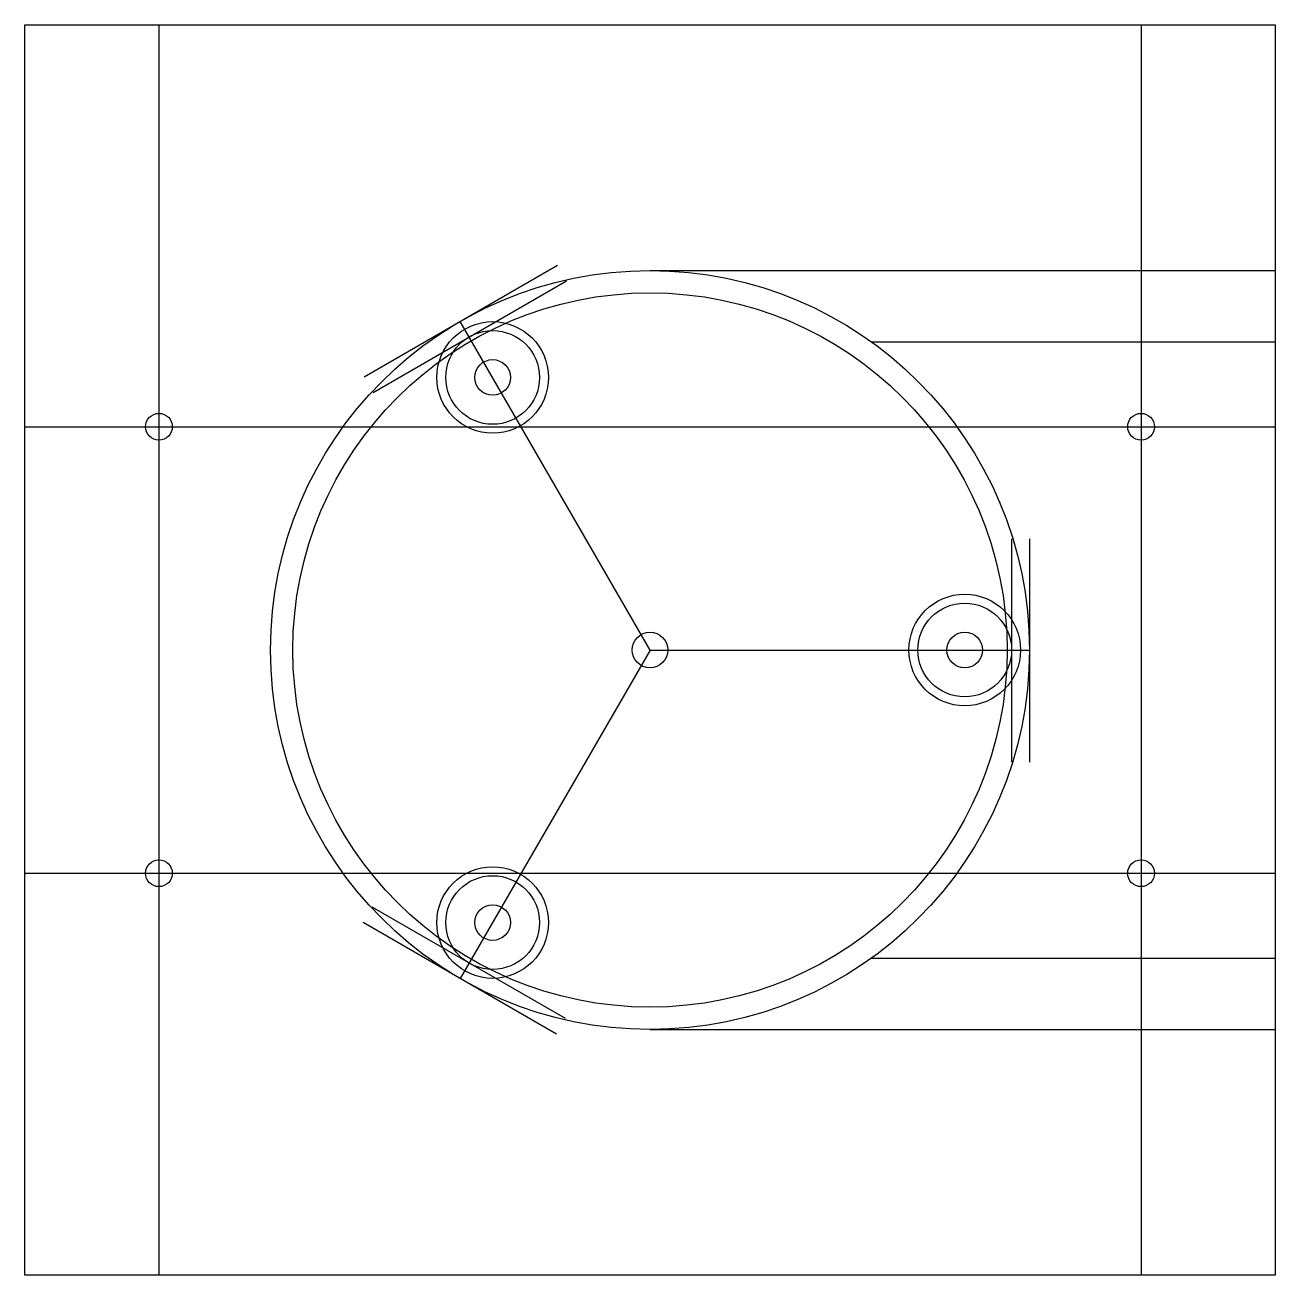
# Model space of a CAD drawing. Header units: millimetres. Extents: x -140 to 140, y -140 to 140.
import ezdxf

# ---------------------------------------------------------------- set-up
doc = ezdxf.new("R2010")
doc.units = ezdxf.units.MM
doc.layers.get('0').update_dxf_attribs({"linetype": 'CONTINUOUS'})

msp = doc.modelspace()

# ---------------------------------------------------------------- linework, layer by layer
for p, q in [((-110, 140), (-110, -140)), ((110, 140), (110, -140)), ((-64.04, 61.18), (-20.74, 86.18)), ((0, 85), (140, 85)), ((-62.04, 57.71), (-18.74, 82.71)), ((0, 0), (-42.5, 73.61)), ((49.64, 69), (140, 69)), ((-140, 50), (140, 50)), ((81, 24.87), (81, -25.13)), ((85, 24.87), (85, -25.13)), ((0, 0), (-42.5, -73.61)), ((0, 0), (85, 0)), ((-140, -50), (140, -50)), ((-18.96, -82.58), (-62.26, -57.58)), ((-20.96, -86.05), (-64.26, -61.05)), ((49.64, -69), (140, -69)), ((0, -85), (140, -85))]:
    msp.add_line(p, q)
msp.add_lwpolyline([(140, 140), (140, -140), (-140, -140), (-140, 140)], close=True)
for centre, radius in [((0, 0), 85), ((0, 0), 80), ((-35.25, 61.05), 12.5), ((-35.25, 61.05), 10.5), ((-35.25, 61.05), 4), ((-110, 50), 3), ((110, 50), 3), ((70.5, 0), 12.5), ((70.5, 0), 10.5), ((0, 0), 4), ((70.5, 0), 4), ((-110, -50), 3), ((110, -50), 3), ((-35.25, -61.05), 12.5), ((-35.25, -61.05), 10.5), ((-35.25, -61.05), 4)]:
    msp.add_circle(centre, radius)

doc.saveas('drawing.dxf')
